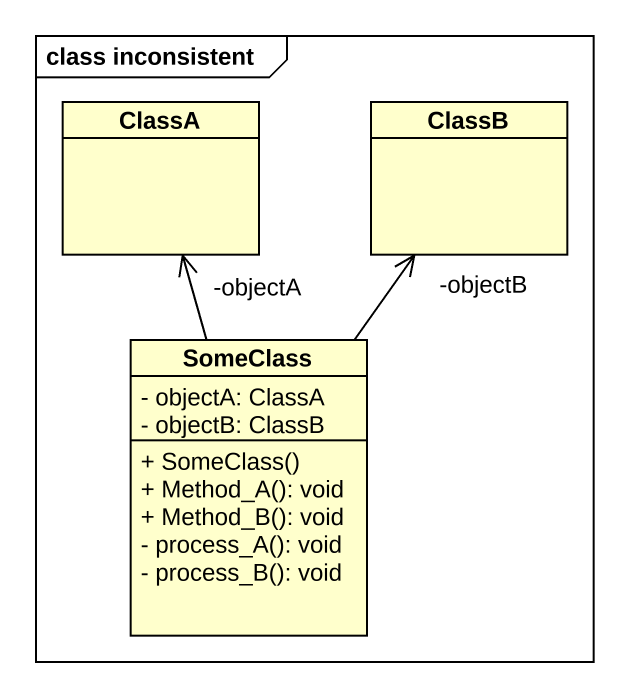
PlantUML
@startuml
mainframe class inconsistent
hide circle
hide empty members
skinparam classAttributeIconSize 0
class ClassA
class ClassB
class SomeClass {
  - objectA: ClassA
  - objectB: ClassB
  + SomeClass()
  + Method_A(): void
  + Method_B(): void
  - process_A(): void
  - process_B(): void
}
SomeClass -up-> "-objectA" ClassA
SomeClass -up-> "-objectB" ClassB
@enduml
